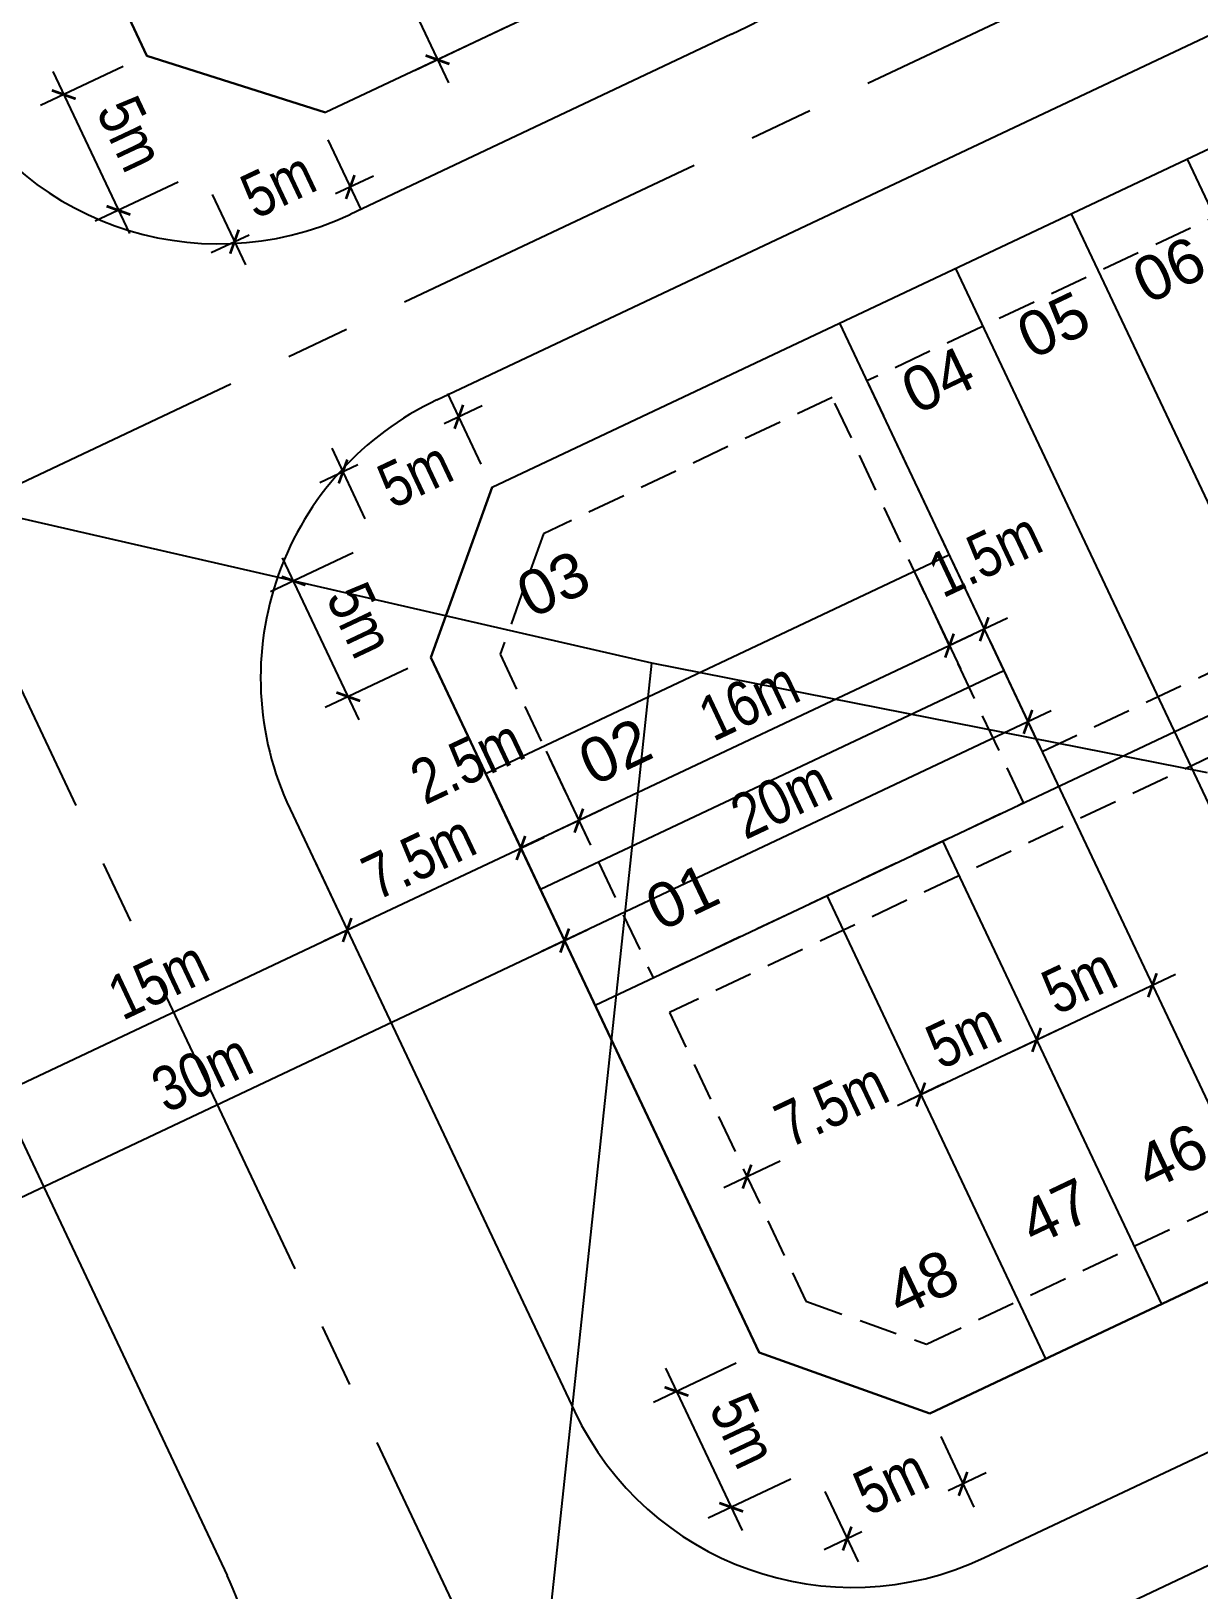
# Model space of a CAD drawing. Extents: x 597165 to 598689, y 1181586 to 1183364.
# Drawn here: x 597639.8 to 597685.4, y 1182768.7 to 1182829.5 of the extents above; entities that cross this region are included whole.
import ezdxf
from ezdxf.enums import TextEntityAlignment as Align

# ---------------------------------------------------------------- set-up
doc = ezdxf.new("R2010")
doc.units = 0
doc.header["$MEASUREMENT"] = 0
doc.linetypes.add('CENTER', pattern=[2, 1.25, -0.25, 0.25, -0.25])
doc.linetypes.add('DASHED', pattern=[0.75, 0.5, -0.25])
doc.layers.get('0').update_dxf_attribs({"linetype": 'CONTINUOUS'})
doc.layers.get('DEFPOINTS').update_dxf_attribs({"color": 8, "linetype": 'CONTINUOUS'})
for name, color, linetype in [('CGXD', 3, 'CONTINUOUS'), ('DIM-T', 7, 'CONTINUOUS'), ('HA-CAY-XANH-KO', 3, 'CONTINUOUS'), ('NEN-HT', 8, 'CONTINUOUS'), ('NET-LENGOAI', 4, 'CONTINUOUS'), ('NET-LETRONG', 5, 'CONTINUOUS'), ('NET-PLO', 2, 'CONTINUOUS'), ('NET-TIM', 2, 'CENTER'), ('TEXT-SOLO', 7, 'CONTINUOUS')]:
    doc.layers.add(name, color=color, linetype=linetype)
doc.styles.add('AVO', font='VHELVEN.TTF')
doc.styles.add('VHEL-C-R', font='VHELVCN.TTF')
doc.dimstyles.new('TL1000', dxfattribs={"dimscale": 0, "dimtxt": 2, "dimasz": 0.7, "dimexe": 1, "dimexo": 1, "dimgap": 0.5, "dimtad": 1, "dimdec": 1, "dimzin": 12, "dimtxsty": 'VHEL-C-R', "dimblk1": 'ARCHTICK', "dimblk2": 'ARCHTICK', "dimsah": 1, "dimcen": -0.09, "dimdle": 1, "dimclrd": 256, "dimclre": 256, "dimclrt": 256, "dimazin": 3, "dimtfac": 0.005, "dimtdec": 1, "dimtix": 1, "dimtmove": 0, "dimatfit": 3, "dimtolj": 1, "dimtzin": 0})

# ---------------------------------------------------------------- blocks, each defined once
blk = doc.blocks.new('_ARCHTICK')
at = {"color": 0, "linetype": 'BYBLOCK', "const_width": 0.15}
blk.add_lwpolyline([(-0.5, -0.5), (0.5, 0.5)], dxfattribs=at)
blk = doc.blocks.new('*D933')
at = {"linetype": 'BYBLOCK'}
for p, q in [((597675.4458689054, 1182788.420645518), (597674.037692117, 1182787.755529012)), ((597666.8558462805, 1182784.363366713), (597669.0572874204, 1182785.403161468))]:
    blk.add_line(p, q, dxfattribs=at)
at = {"layer": 'DEFPOINTS', "color": 0, "linetype": 'BYBLOCK'}
for p in [(597674.541655997, 1182787.993563539), (597674.5416559975, 1182787.993563538), (597667.760059188, 1182784.790448693)]:
    blk.add_point(p, dxfattribs=at)
at = {"linetype": 'BYBLOCK', "xscale": 0.7, "yscale": 0.7, "zscale": 0.7}
for p, rotation in [((597674.5416559975, 1182787.993563538), 25.28251725644243), ((597667.7600591884, 1182784.790448692), 205.2825172564424)]:
    blk.add_blockref('_ARCHTICK', p, dxfattribs=dict(at, rotation=rotation))
at = {"linetype": 'BYBLOCK', "insert": (597671.0575188429, 1182787.616705881), "char_height": 1.75, "attachment_point": 5, "rotation": 25.282517256442432, "style": 'VHEL-C-R'}
blk.add_mtext('\\A1;7.5m', dxfattribs=at)
blk = doc.blocks.new('*D932')
at = {"linetype": 'BYBLOCK'}
blk.add_line((597673.6374430894, 1182787.566481559), (597679.9669334446, 1182790.556055415), dxfattribs=at)
at = {"layer": 'DEFPOINTS', "color": 0, "linetype": 'BYBLOCK'}
for p in [(597679.0627205367, 1182790.128973436), (597679.0627205367, 1182790.128973436), (597674.541655997, 1182787.993563539)]:
    blk.add_point(p, dxfattribs=at)
at = {"linetype": 'BYBLOCK', "xscale": 0.7, "yscale": 0.7, "zscale": 0.7}
for p, rotation in [((597679.0627205367, 1182790.128973436), 25.28251725644243), ((597674.5416559973, 1182787.993563538), 205.2825172564424)]:
    blk.add_blockref('_ARCHTICK', p, dxfattribs=dict(at, rotation=rotation))
at = {"linetype": 'BYBLOCK', "insert": (597676.2069783483, 1182790.321439877), "char_height": 1.75, "attachment_point": 5, "rotation": 25.282517256442432, "style": 'VHEL-C-R'}
blk.add_mtext('\\A1;5m', dxfattribs=at)
blk = doc.blocks.new('*D931')
at = {"linetype": 'BYBLOCK'}
blk.add_line((597678.1585076287, 1182789.701891457), (597684.487997984, 1182792.691465314), dxfattribs=at)
at = {"layer": 'DEFPOINTS', "color": 0, "linetype": 'BYBLOCK'}
for p in [(597683.5837850762, 1182792.264383334), (597683.5837850762, 1182792.264383334), (597679.0627205367, 1182790.128973436)]:
    blk.add_point(p, dxfattribs=at)
at = {"linetype": 'BYBLOCK', "xscale": 0.7, "yscale": 0.7, "zscale": 0.7}
for p, rotation in [((597683.5837850762, 1182792.264383334), 25.28251725644243), ((597679.0627205366, 1182790.128973437), 205.2825172564424)]:
    blk.add_blockref('_ARCHTICK', p, dxfattribs=dict(at, rotation=rotation))
at = {"linetype": 'BYBLOCK', "insert": (597680.7280428875, 1182792.456849774), "char_height": 1.75, "attachment_point": 5, "rotation": 25.282517256442432, "style": 'VHEL-C-R'}
blk.add_mtext('\\A1;5m', dxfattribs=at)
blk = doc.blocks.new('*D715')
at = {"linetype": 'BYBLOCK'}
for p, q in [((597650.8721723785, 1182797.130574229), (597652.5795788108, 1182793.515673555)), ((597637.685090304, 1182787.586574791), (597653.0567097393, 1182794.846968442))]:
    blk.add_line(p, q, dxfattribs=at)
at = {"layer": 'DEFPOINTS', "color": 0, "linetype": 'BYBLOCK'}
for p in [(597650.4450903989, 1182798.034787137), (597652.1524968314, 1182794.419886463), (597636.8818967796, 1182791.628557445)]:
    blk.add_point(p, dxfattribs=at)
at = {"linetype": 'BYBLOCK', "xscale": 0.7, "yscale": 0.7, "zscale": 0.7}
for p, rotation in [((597652.1524968314, 1182794.419886463), 25.28251725313677), ((597638.5893032119, 1182788.013656771), 205.2825172531368)]:
    blk.add_blockref('_ARCHTICK', p, dxfattribs=dict(at, rotation=rotation))
at = {"linetype": 'BYBLOCK', "insert": (597644.775690103, 1182792.476943006), "char_height": 1.75, "attachment_point": 5, "rotation": 25.282517253136767, "style": 'VHEL-C-R'}
blk.add_mtext('\\A1;15m', dxfattribs=at)
blk = doc.blocks.new('*D714')
at = {"linetype": 'BYBLOCK'}
for p, q in [((597657.6537691873, 1182800.333689075), (597659.36117562, 1182796.7187884)), ((597651.2482839236, 1182793.992804483), (597659.8383065485, 1182798.050083288))]:
    blk.add_line(p, q, dxfattribs=at)
at = {"layer": 'DEFPOINTS', "color": 0, "linetype": 'BYBLOCK'}
for p in [(597657.2266872078, 1182801.237901983), (597650.4450903989, 1182798.034787137), (597658.9340936407, 1182797.623001308)]:
    blk.add_point(p, dxfattribs=at)
at = {"linetype": 'BYBLOCK', "xscale": 0.7, "yscale": 0.7, "zscale": 0.7}
for p, rotation in [((597658.9340936407, 1182797.623001308), 25.28251725313677), ((597652.1524968315, 1182794.419886463), 205.2825172531368)]:
    blk.add_blockref('_ARCHTICK', p, dxfattribs=dict(at, rotation=rotation))
at = {"linetype": 'BYBLOCK', "insert": (597654.9480853174, 1182797.281615275), "char_height": 1.75, "attachment_point": 5, "rotation": 25.282517253136767, "style": 'VHEL-C-R'}
blk.add_mtext('\\A1;7.5m', dxfattribs=at)
blk = doc.blocks.new('*D713')
at = {"linetype": 'BYBLOCK'}
for p, q in [((597657.6537691872, 1182800.333689075), (597661.0685820524, 1182793.103887727)), ((597632.6108999271, 1182780.768559271), (597661.5457129807, 1182794.435182614)), ((597630.5273819494, 1182787.521229691), (597633.9421948146, 1182780.291428343))]:
    blk.add_line(p, q, dxfattribs=at)
at = {"layer": 'DEFPOINTS', "color": 0, "linetype": 'BYBLOCK'}
for p in [(597657.2266872077, 1182801.237901983), (597660.6415000728, 1182794.008100635), (597630.1002999699, 1182788.425442599)]:
    blk.add_point(p, dxfattribs=at)
at = {"linetype": 'BYBLOCK', "xscale": 0.7, "yscale": 0.7, "zscale": 0.7}
for p, rotation in [((597660.6415000728, 1182794.008100635), 25.28251725455517), ((597633.515112835, 1182781.195641251), 205.2825172545552)]:
    blk.add_blockref('_ARCHTICK', p, dxfattribs=dict(at, rotation=rotation))
at = {"linetype": 'BYBLOCK', "insert": (597646.4830965353, 1182788.862042332), "char_height": 1.75, "attachment_point": 5, "rotation": 25.282517254555167, "style": 'VHEL-C-R'}
blk.add_mtext('\\A1;30m', dxfattribs=at)
blk = doc.blocks.new('*D712')
at = {"linetype": 'BYBLOCK'}
for p, q in [((597675.7380273463, 1182808.875328661), (597677.4460700979, 1182805.259080782)), ((597674.3817079846, 1182808.234705692), (597676.0897507361, 1182804.618457812)), ((597677.923201026, 1182806.590375669), (597675.6626687566, 1182805.52267072))]:
    blk.add_line(p, q, dxfattribs=at)
at = {"layer": 'DEFPOINTS', "color": 0, "linetype": 'BYBLOCK'}
for p in [(597675.3109453667, 1182809.779541569), (597673.9546260051, 1182809.1389186), (597675.6626687566, 1182805.52267072)]:
    blk.add_point(p, dxfattribs=at)
at = {"linetype": 'BYBLOCK', "xscale": 0.7, "yscale": 0.7, "zscale": 0.7}
for p, rotation in [((597677.0189881183, 1182806.163293689), 25.2825172609113), ((597675.6626687566, 1182805.52267072), 205.2825172609113)]:
    blk.add_blockref('_ARCHTICK', p, dxfattribs=dict(at, rotation=rotation))
at = {"linetype": 'BYBLOCK', "insert": (597677.0472279333, 1182809.090458321), "char_height": 1.75, "attachment_point": 5, "rotation": 25.28251726091129, "style": 'VHEL-C-R'}
blk.add_mtext('\\A1;1.5m', dxfattribs=at)
blk = doc.blocks.new('*D711')
at = {"linetype": 'BYBLOCK'}
for p, q in [((597676.5668816648, 1182805.949752701), (597660.2910493235, 1182798.262277066)), ((597659.9143014571, 1182801.401394022), (597661.6223442109, 1182797.785146138))]:
    blk.add_line(p, q, dxfattribs=at)
at = {"layer": 'DEFPOINTS', "color": 0, "linetype": 'BYBLOCK'}
for p in [(597673.9546260051, 1182809.1389186), (597659.4872194775, 1182802.30560693), (597661.1952622312, 1182798.689359046)]:
    blk.add_point(p, dxfattribs=at)
at = {"linetype": 'BYBLOCK', "xscale": 0.7, "yscale": 0.7, "zscale": 0.7}
for p, rotation in [((597675.6626687569, 1182805.522670721), 25.28251726688293), ((597661.1952622312, 1182798.689359046), 205.2825172668829)]:
    blk.add_blockref('_ARCHTICK', p, dxfattribs=dict(at, rotation=rotation))
at = {"linetype": 'BYBLOCK', "insert": (597667.8337555751, 1182803.366186273), "char_height": 1.75, "attachment_point": 5, "rotation": 25.282517266882923, "style": 'VHEL-C-R'}
blk.add_mtext('\\A1;16m', dxfattribs=at)
blk = doc.blocks.new('*D710')
at = {"linetype": 'BYBLOCK'}
for p, q in [((597657.6537691879, 1182800.333689074), (597659.361811942, 1182796.717441189)), ((597662.0994751392, 1182799.116441026), (597658.9347299623, 1182797.621654097))]:
    blk.add_line(p, q, dxfattribs=at)
at = {"layer": 'DEFPOINTS', "color": 0, "linetype": 'BYBLOCK'}
for p in [(597659.4872194775, 1182802.30560693), (597657.226687208, 1182801.237901981), (597658.9347299623, 1182797.621654097)]:
    blk.add_point(p, dxfattribs=at)
at = {"linetype": 'BYBLOCK', "xscale": 0.7, "yscale": 0.7, "zscale": 0.7}
for p, rotation in [((597661.1952622313, 1182798.689359046), 25.28251726688293), ((597658.9347299623, 1182797.621654097), 205.2825172668829)]:
    blk.add_blockref('_ARCHTICK', p, dxfattribs=dict(at, rotation=rotation))
at = {"linetype": 'BYBLOCK', "insert": (597656.8387119643, 1182801.014133889), "char_height": 1.75, "attachment_point": 5, "rotation": 25.282517266882923, "style": 'VHEL-C-R'}
blk.add_mtext('\\A1;2.5m', dxfattribs=at)
blk = doc.blocks.new('*D709')
at = {"linetype": 'BYBLOCK'}
for p, q in [((597675.7380273463, 1182808.875328661), (597679.1541128475, 1182801.642832902)), ((597679.6312437761, 1182802.974127789), (597659.7385598016, 1182793.578324243)), ((597657.6537691876, 1182800.333689074), (597661.0698546888, 1182793.101193314))]:
    blk.add_line(p, q, dxfattribs=at)
at = {"layer": 'DEFPOINTS', "color": 0, "linetype": 'BYBLOCK'}
for p in [(597675.310945367, 1182809.779541569), (597657.2266872083, 1182801.237901981), (597660.6427727095, 1182794.005406222)]:
    blk.add_point(p, dxfattribs=at)
at = {"linetype": 'BYBLOCK', "xscale": 0.7, "yscale": 0.7, "zscale": 0.7}
for p, rotation in [((597678.7270308682, 1182802.54704581), 25.28251725034448), ((597660.6427727095, 1182794.005406222), 205.2825172503445)]:
    blk.add_blockref('_ARCHTICK', p, dxfattribs=dict(at, rotation=rotation))
at = {"linetype": 'BYBLOCK', "insert": (597669.0896918701, 1182799.536397405), "char_height": 1.75, "attachment_point": 5, "rotation": 25.28251725034447, "style": 'VHEL-C-R'}
blk.add_mtext('\\A1;20m', dxfattribs=at)
blk = doc.blocks.new('*D698')
at = {"linetype": 'BYBLOCK'}
for p, q in [((597651.5428935532, 1182844.180666813), (597647.9260419211, 1182842.472338895)), ((597648.4031728496, 1182843.803633782), (597656.1062800942, 1182827.494706369)), ((597658.391836839, 1182829.680165215), (597654.774985207, 1182827.971837298))]:
    blk.add_line(p, q, dxfattribs=at)
at = {"layer": 'DEFPOINTS', "color": 0, "linetype": 'BYBLOCK'}
for p in [(597652.447106461, 1182844.607748792), (597659.2960497469, 1182830.107247195), (597655.6791981149, 1182828.398919277)]:
    blk.add_point(p, dxfattribs=at)
at = {"linetype": 'BYBLOCK', "xscale": 0.7, "yscale": 0.7, "zscale": 0.7}
for p, rotation in [((597648.830254829, 1182842.899420874), 115.2825172519674), ((597655.6791981149, 1182828.398919277), 295.2825172519674)]:
    blk.add_blockref('_ARCHTICK', p, dxfattribs=dict(at, rotation=rotation))
at = {"linetype": 'BYBLOCK', "insert": (597654.0473764279, 1182835.304041058), "char_height": 1.75, "attachment_point": 5, "rotation": 295.28251725196736, "style": 'VHEL-C-R'}
blk.add_mtext('\\A1;16m', dxfattribs=at)
blk = doc.blocks.new('*D587')
at = {"linetype": 'BYBLOCK'}
for p, q in [((597657.3828683719, 1182812.61459126), (597656.0851037141, 1182815.362203221)), ((597657.4163986016, 1182814.885072293), (597655.935900667, 1182814.185796732)), ((597652.8618038323, 1182810.479181363), (597651.5640391746, 1182813.226793324)), ((597651.0869082462, 1182811.895498437), (597652.5674061808, 1182812.594773998))]:
    blk.add_line(p, q, dxfattribs=at)
at = {"layer": 'DEFPOINTS', "color": 0, "linetype": 'BYBLOCK'}
for p in [(597651.991121154, 1182812.322580416), (597657.8099503512, 1182811.710378353), (597653.2888858118, 1182809.574968455)]:
    blk.add_point(p, dxfattribs=at)
at = {"linetype": 'BYBLOCK', "xscale": 0.7, "yscale": 0.7, "zscale": 0.7}
for p, rotation in [((597656.5121856935, 1182814.457990313), 25.28251725275695), ((597651.991121154, 1182812.322580416), 205.2825172527569)]:
    blk.add_blockref('_ARCHTICK', p, dxfattribs=dict(at, rotation=rotation))
at = {"linetype": 'BYBLOCK', "insert": (597654.8041541243, 1182812.220537426), "char_height": 1.75, "attachment_point": 5, "rotation": 25.282517252756904, "style": 'VHEL-C-R'}
blk.add_mtext('\\A1;5m', dxfattribs=at)
blk = doc.blocks.new('*D586')
at = {"linetype": 'BYBLOCK'}
for p, q in [((597652.3846729042, 1182809.147886476), (597649.1557359404, 1182807.622780189)), ((597652.6224407249, 1182802.624584721), (597649.6328668689, 1182808.954075077)), ((597654.5200828015, 1182804.626821936), (597651.2911458376, 1182803.101715649))]:
    blk.add_line(p, q, dxfattribs=at)
at = {"layer": 'DEFPOINTS', "color": 0, "linetype": 'BYBLOCK'}
for p in [(597653.288885812, 1182809.574968455), (597650.0599488483, 1182808.049862169), (597655.4242957094, 1182805.053903915)]:
    blk.add_point(p, dxfattribs=at)
at = {"linetype": 'BYBLOCK', "xscale": 0.7, "yscale": 0.7, "zscale": 0.7}
for p, rotation in [((597650.0599488483, 1182808.049862169), 115.2825172516175), ((597652.1953587455, 1182803.528797629), 295.2825172516174)]:
    blk.add_blockref('_ARCHTICK', p, dxfattribs=dict(at, rotation=rotation))
at = {"linetype": 'BYBLOCK', "insert": (597652.6791701489, 1182806.522149204), "char_height": 1.75, "attachment_point": 5, "rotation": 295.28251725161743, "style": 'VHEL-C-R'}
blk.add_mtext('\\A1;5m', dxfattribs=at)
blk = doc.blocks.new('*D585')
at = {"linetype": 'BYBLOCK'}
for p, q in [((597651.4037206599, 1182825.273571972), (597652.7014853179, 1182822.52596001)), ((597653.1786162463, 1182823.857254898), (597651.6981183117, 1182823.157979337)), ((597646.8826561198, 1182823.138162075), (597648.1804207778, 1182820.390550113)), ((597646.8491258904, 1182820.867681042), (597648.3296238255, 1182821.566956603))]:
    blk.add_line(p, q, dxfattribs=at)
at = {"layer": 'DEFPOINTS', "color": 0, "linetype": 'BYBLOCK'}
for p in [(597650.9766386806, 1182826.17778488), (597646.4555741404, 1182824.042374982), (597647.7533387983, 1182821.294763021)]:
    blk.add_point(p, dxfattribs=at)
at = {"linetype": 'BYBLOCK', "xscale": 0.7, "yscale": 0.7, "zscale": 0.7}
for p, rotation in [((597652.2744033384, 1182823.430172918), 25.28251725161746), ((597647.7533387983, 1182821.294763021), 205.2825172516175)]:
    blk.add_blockref('_ARCHTICK', p, dxfattribs=dict(at, rotation=rotation))
at = {"linetype": 'BYBLOCK', "insert": (597649.461370368, 1182823.532215909), "char_height": 1.75, "attachment_point": 5, "rotation": 25.28251725161746, "style": 'VHEL-C-R'}
blk.add_mtext('\\A1;5m', dxfattribs=at)
blk = doc.blocks.new('*D584')
at = {"linetype": 'BYBLOCK'}
for p, q in [((597643.4159513355, 1182828.136357543), (597640.18701437, 1182826.611251256)), ((597640.6641452985, 1182827.942546143), (597643.6537191549, 1182821.613055788)), ((597645.551361233, 1182823.615293003), (597642.3224242674, 1182822.090186716))]:
    blk.add_line(p, q, dxfattribs=at)
at = {"layer": 'DEFPOINTS', "color": 0, "linetype": 'BYBLOCK'}
for p in [(597644.3201642433, 1182828.563439523), (597646.4555741409, 1182824.042374983), (597643.2266371755, 1182822.517268696)]:
    blk.add_point(p, dxfattribs=at)
at = {"linetype": 'BYBLOCK', "xscale": 0.7, "yscale": 0.7, "zscale": 0.7}
for p, rotation in [((597641.091227278, 1182827.038333235), 115.2825172551694), ((597643.2266371755, 1182822.517268696), 295.2825172551695)]:
    blk.add_blockref('_ARCHTICK', p, dxfattribs=dict(at, rotation=rotation))
at = {"linetype": 'BYBLOCK', "insert": (597643.7104485803, 1182825.510620271), "char_height": 1.75, "attachment_point": 5, "rotation": 295.2825172551694, "style": 'VHEL-C-R'}
blk.add_mtext('\\A1;5m', dxfattribs=at)
blk = doc.blocks.new('*D581')
at = {"linetype": 'BYBLOCK'}
for p, q in [((597675.3203115081, 1182774.637649127), (597676.6180761659, 1182771.890037166)), ((597677.0952070944, 1182773.221332054), (597675.6147091598, 1182772.522056493)), ((597670.7992469687, 1182772.50223923), (597672.0970116263, 1182769.754627269)), ((597670.765716739, 1182770.231758198), (597672.2462146736, 1182770.931033759))]:
    blk.add_line(p, q, dxfattribs=at)
at = {"layer": 'DEFPOINTS', "color": 0, "linetype": 'BYBLOCK'}
for p in [(597674.8932295288, 1182775.541862035), (597670.3721649892, 1182773.406452138), (597671.6699296469, 1182770.658840177)]:
    blk.add_point(p, dxfattribs=at)
at = {"linetype": 'BYBLOCK', "xscale": 0.7, "yscale": 0.7, "zscale": 0.7}
for p, rotation in [((597676.1909941866, 1182772.794250074), 25.28251725275695), ((597671.6699296469, 1182770.658840177), 205.2825172527569)]:
    blk.add_blockref('_ARCHTICK', p, dxfattribs=dict(at, rotation=rotation))
at = {"linetype": 'BYBLOCK', "insert": (597673.3779612165, 1182772.896293064), "char_height": 1.75, "attachment_point": 5, "rotation": 25.282517252756904, "style": 'VHEL-C-R'}
blk.add_mtext('\\A1;5m', dxfattribs=at)
blk = doc.blocks.new('*D580')
at = {"linetype": 'BYBLOCK'}
for p, q in [((597667.3325421836, 1182777.500434699), (597664.1036052186, 1182775.975328412)), ((597664.5807361471, 1182777.306623299), (597667.5703100036, 1182770.977132943)), ((597669.4679520811, 1182772.979370159), (597666.2390151161, 1182771.454263872))]:
    blk.add_line(p, q, dxfattribs=at)
at = {"layer": 'DEFPOINTS', "color": 0, "linetype": 'BYBLOCK'}
for p in [(597668.2367550915, 1182777.927516678), (597670.372164989, 1182773.406452138), (597667.1432280241, 1182771.881345851)]:
    blk.add_point(p, dxfattribs=at)
at = {"linetype": 'BYBLOCK', "xscale": 0.7, "yscale": 0.7, "zscale": 0.7}
for p, rotation in [((597665.0078181266, 1182776.402410391), 115.2825172551694), ((597667.1432280241, 1182771.881345851), 295.2825172551695)]:
    blk.add_blockref('_ARCHTICK', p, dxfattribs=dict(at, rotation=rotation))
at = {"linetype": 'BYBLOCK', "insert": (597667.6270394281, 1182774.874697427), "char_height": 1.75, "attachment_point": 5, "rotation": 295.2825172551694, "style": 'VHEL-C-R'}
blk.add_mtext('\\A1;5m', dxfattribs=at)

msp = doc.modelspace()

# ---------------------------------------------------------------- hatches: boundary and pattern name
at = {"layer": 'HA-CAY-XANH-KO'}
h = msp.add_hatch(dxfattribs=at)
h.set_pattern_fill('AR-SAND', color=256, scale=2, angle=359.7658226322899, style=0)
h.set_pattern_definition([(37.26582263228989, (0, 0), (-0.1102352101935084, 3.854130277823207), [0, -3.04, 0, -3.4, 0, -3.25]), (7.26582263228984, (0, 0), (3.562592941813583, 5.629778284350107), [0, -1.64, 0, -2.74, 0, -1.05]), (327.2658226322899, (-2.459979452968724, 0.01005440061342174), (6.228277960918538, -0.01413794668365359), [0, -1, 0, -3.6, 0, -4.7]), (317.2658226322899, (-2.459979452968724, 0.01005440061342174), (6.019377383747105, 1.730763459295882), [0, -0.5, 0, -2.36, 0, -2.7])])
edge = h.paths.add_edge_path()
edge.add_arc((597689.0119593218, 1182746.82058997), 4, 205.2825172552303, 295.2825172524871)
edge.add_line((597690.7202872395, 1182743.203738338), (597884.2218495347, 1182834.599281936))
edge.add_arc((597882.5135216169, 1182838.216133568), 4, 295.282517252422, 385.282517252759)
edge.add_line((597886.1303732486, 1182839.924461485), (597881.0053894954, 1182850.775016381))
edge.add_arc((597877.3885378636, 1182849.066688463), 4, 25.28251725250812, 115.282517252295)
edge.add_line((597875.680209946, 1182852.683540095), (597682.17864765, 1182761.287996497))
edge.add_arc((597683.8869755677, 1182757.671144866), 4, 115.2825172523164, 205.2825172565519)
edge.add_line((597680.270123936, 1182755.962816948), (597682.8326158143, 1182750.537539498))
edge.add_line((597682.8326158143, 1182750.537539498), (597685.3951076901, 1182745.112262052))

# ---------------------------------------------------------------- linework, layer by layer
at = {"layer": 'CGXD', "linetype": 'DASHED', "ltscale": 3}
for points in [[(597776.477048191, 1182847.299982036), (597771.1536993383, 1182858.570513168), (597766.4468611247, 1182860.257425742), (597672.4408489184, 1182815.856075773), (597679.2741605898, 1182801.388669247)], [(597781.3947304068, 1182828.609973966), (597783.081642982, 1182833.316812179), (597777.7582941292, 1182844.587343311), (597664.7316806393, 1182791.202095884), (597670.0550294911, 1182779.931564752), (597674.761867705, 1182778.244652176)], [(597671.0845295567, 1182815.215452804), (597659.8139984237, 1182809.892103952), (597658.1270858487, 1182805.185265739), (597664.09105767, 1182792.558415245), (597678.5584641971, 1182799.391726916)]]:
    msp.add_lwpolyline(points, close=True, dxfattribs=at)
at = {"layer": 'NEN-HT', "linetype": 'CONTINUOUS'}
for p, q in [((597664.05, 1182804.84), (597624.08, 1182814.01)), ((597651.33, 1182685.78), (597664.05, 1182804.84)), ((597685.74, 1182800.56), (597664.05, 1182804.84))]:
    msp.add_line(p, q, dxfattribs=at)
at = {"layer": 'NET-LENGOAI', "ltscale": 20}
for p, q in [((597655.6495159792, 1182815.113688995), (597764.6071713832, 1182866.577067515)), ((597667.1527134943, 1182829.394405684), (597652.2641120878, 1182822.36215332)), ((597677.0036149513, 1182769.9030436), (597785.9612703561, 1182821.36642212)), ((597649.9239448374, 1182799.138150346), (597661.0280763033, 1182775.628614741)), ((597636.3607512177, 1182792.731920655), (597647.4648826832, 1182769.22238505))]:
    msp.add_line(p, q, dxfattribs=at)
for centre, radius, start, end in [((597654.3402541125, 1182856.520792922), 30, 295.2825172505046, 335.5524836841522), ((597647.1391283348, 1182833.212708215), 12, 205.2825172521012, 295.2825172515497), ((597660.7744997323, 1182804.2631341), 12, 115.2825172522376, 205.2825172542354), ((597671.8786311982, 1182780.753598495), 12, 205.2825172546515, 295.2825172525012), ((597636.6143277884, 1182764.097401297), 12, 295.2825172512631, 25.28251725449952)]:
    msp.add_arc(centre, radius, start, end, dxfattribs=at)
at = {"layer": 'NET-LETRONG'}
for p, q in [((597657.8099503508, 1182811.710378352), (597766.3154993006, 1182862.960215883)), ((597644.3292652935, 1182828.553261998), (597640.1450989185, 1182837.483765682)), ((597640.1450989584, 1182837.483765596), (597644.3292652934, 1182828.553261998)), ((597670.9417356192, 1182835.60779085), (597651.3070747317, 1182826.333857948)), ((597644.3292652934, 1182828.553261998), (597651.3070747319, 1182826.333857949)), ((597651.3070747321, 1182826.333857949), (597644.3292652935, 1182828.553261998)), ((597674.8932295295, 1182775.541862036), (597783.39877848, 1182826.791699567)), ((597783.39877848, 1182826.791699567), (597674.8932295293, 1182775.541862036)), ((597657.8099503508, 1182811.710378352), (597655.4242957084, 1182805.053903915)), ((597655.4242957085, 1182805.053903915), (597657.809950351, 1182811.710378352)), ((597655.4242957084, 1182805.053903915), (597668.2367550924, 1182777.927516678)), ((597668.236755092, 1182777.927516679), (597655.4242957085, 1182805.053903915)), ((597668.2367550924, 1182777.927516678), (597674.8932295295, 1182775.541862036)), ((597674.8932295293, 1182775.541862036), (597668.236755092, 1182777.927516679))]:
    msp.add_line(p, q, dxfattribs=at)
at = {"layer": 'NET-PLO'}
for p, q in [((597661.8305254005, 1182791.490710297), (597779.37820343, 1182847.011367622)), ((597684.9363375884, 1182824.522837735), (597702.0196167672, 1182788.354321418)), ((597680.4152730487, 1182822.387427837), (597697.4985522276, 1182786.218911521)), ((597675.8942085091, 1182820.25201794), (597692.977487688, 1182784.083501624)), ((597671.3731439696, 1182818.116608043), (597688.4564231484, 1182781.948091727)), ((597657.5597056061, 1182800.532839376), (597675.643963764, 1182809.074478965)), ((597659.6951155033, 1182796.011774837), (597677.7793736614, 1182804.553414425)), ((597675.3937190191, 1182797.896939988), (597683.9353586088, 1182779.81268183)), ((597670.8726544795, 1182795.761530091), (597679.4142940694, 1182777.677271932))]:
    msp.add_line(p, q, dxfattribs=at)
at = {"layer": 'NET-TIM', "ltscale": 10}
for p, q in [((597295.4489936116, 1182585.261681515), (598110.7818372771, 1182970.36342216)), ((597636.3090363563, 1182810.402442027), (597951.517370567, 1182959.28308521)), ((597619.1408586291, 1182846.750704545), (597674.7464145059, 1182729.023280319))]:
    msp.add_line(p, q, dxfattribs=at)

# ---------------------------------------------------------------- texts
at = {"layer": 'TEXT-SOLO', "color": 3, "style": 'AVO'}
for s, p in [('06', (597684.6073572797, 1182819.416668148)), ('05', (597680.0950582527, 1182817.262797797)), ('04', (597675.5827592256, 1182815.108927445)), ('03', (597660.5694866732, 1182807.149748927)), ('02', (597662.9850874834, 1182800.607049806)), ('01', (597665.6048486811, 1182794.933803946)), ('46', (597684.6970567034, 1182784.794992265)), ('47', (597680.1847576763, 1182782.641121913)), ('48', (597674.969733346, 1182779.862510814))]:
    msp.add_text(s, height=1.75, rotation=25.5166946177182, dxfattribs=at).set_placement(p, align=Align.CENTER)

# ---------------------------------------------------------------- dimensions: what is measured, and where the dimension line sits
at = {"layer": 'DIM-T'}
for base, p1, p2, angle, override, picture, middle, dimtype in [((597655.6791981149, 1182828.398919277), (597652.447106461, 1182844.607748792), (597659.296049747, 1182830.107247195), 295.28251725267796, {"dimscale": 1, "dimtxt": 1.75, "dimpost": 'm'}, '*D698', (597654.0473764279, 1182835.304041058), 161), ((597643.2266371755, 1182822.517268696), (597644.3201642433, 1182828.563439523), (597646.4555741408, 1182824.042374983), 295.28251725289044, {"dimscale": 1, "dimtxt": 1.75, "dimpost": 'm'}, '*D584', (597643.7104485803, 1182825.510620271), 161), ((597647.7533387983, 1182821.294763021), (597650.9766386804, 1182826.17778488), (597646.4555741405, 1182824.042374982), 205.2825172588549, {"dimscale": 1, "dimtxt": 1.75, "dimpost": 'm'}, '*D585', (597649.461370368, 1182823.532215909), 161), ((597651.991121154, 1182812.322580416), (597657.8099503515, 1182811.710378352), (597653.2888858118, 1182809.574968455), 205.28251725275695, {"dimscale": 1, "dimtxt": 1.75, "dimpost": 'm'}, '*D587', (597654.8041541243, 1182812.220537426), 161), ((597675.6626687566, 1182805.52267072), (597675.3109453667, 1182809.779541569), (597673.9546260051, 1182809.1389186), 205.2825172528697, {"dimscale": 1, "dimtxt": 1.75, "dimpost": 'm'}, '*D712', (597677.0472279333, 1182809.090458321), 161), ((597650.0599488483, 1182808.049862169), (597655.4242957092, 1182805.053903915), (597653.288885812, 1182809.574968455), 115.28251725161748, {"dimscale": 1, "dimtxt": 1.75, "dimpost": 'm'}, '*D586', (597652.6791701489, 1182806.522149204), 161), ((597658.9347299623, 1182797.621654097), (597659.4872194775, 1182802.30560693), (597657.226687208, 1182801.237901981), 25.28251726688293, {"dimscale": 1, "dimtxt": 1.75, "dimpost": 'm', "dimse1": 1}, '*D710', (597656.8387119643, 1182801.014133889), 160), ((597667.1432280241, 1182771.881345851), (597668.2367550917, 1182777.927516678), (597670.3721649891, 1182773.406452138), 295.28251725289044, {"dimscale": 1, "dimtxt": 1.75, "dimpost": 'm'}, '*D580', (597667.6270394281, 1182774.874697427), 161), ((597671.6699296469, 1182770.658840177), (597674.8932295288, 1182775.541862035), (597670.3721649891, 1182773.406452138), 205.28251725034445, {"dimscale": 1, "dimtxt": 1.75, "dimpost": 'm'}, '*D581', (597673.3779612165, 1182772.896293064), 161)]:
    dim = msp.add_linear_dim(base=base, p1=p1, p2=p2, angle=angle, dimstyle='TL1000', override=override, dxfattribs=at)
    dim.commit()
    dim.dimension.update_dxf_attribs({"geometry": picture, "text_midpoint": middle, "dimtype": dimtype})
for p1, p2, distance, picture, middle in [((597675.310945367, 1182809.779541569), (597657.2266872083, 1182801.237901981), 7.998664579431173, '*D709', (597669.0896918701, 1182799.536397405)), ((597630.10029997, 1182788.425442599), (597657.2266872078, 1182801.237901983), -7.995684738461556, '*D713', (597646.4830965353, 1182788.862042332))]:
    dim = msp.add_aligned_dim(p1=p1, p2=p2, distance=distance, dimstyle='TL1000', override={"dimscale": 1, "dimtxt": 1.75, "dimpost": 'm'}, dxfattribs=at)
    dim.commit()
    dim.dimension.update_dxf_attribs({"geometry": picture, "text_midpoint": middle})
for base, p1, p2, angle, picture, middle in [((597661.1952622312, 1182798.689359046), (597673.9546260051, 1182809.1389186), (597659.4872194775, 1182802.30560693), 25.28251726688293, '*D711', (597667.8337555751, 1182803.366186273)), ((597658.9340936407, 1182797.623001308), (597650.4450903989, 1182798.034787137), (597657.2266872078, 1182801.237901983), 25.28251725313677, '*D714', (597654.9480853174, 1182797.281615275)), ((597652.1524968314, 1182794.419886463), (597636.8818967796, 1182791.628557445), (597650.4450903989, 1182798.034787137), 25.28251725313677, '*D715', (597644.775690103, 1182792.476943006))]:
    dim = msp.add_linear_dim(base=base, p1=p1, p2=p2, angle=angle, dimstyle='TL1000', override={"dimscale": 1, "dimtxt": 1.75, "dimpost": 'm', "dimse1": 1}, dxfattribs=at)
    dim.commit()
    dim.dimension.update_dxf_attribs({"geometry": picture, "text_midpoint": middle})
at = {"layer": 'DIM-T', "color": 1}
for base, p1, p2, picture, middle in [((597683.5837850762, 1182792.264383334), (597679.0627205367, 1182790.128973436), (597683.5837850763, 1182792.264383334), '*D931', (597680.7280428875, 1182792.456849774)), ((597679.0627205367, 1182790.128973436), (597674.541655997, 1182787.993563539), (597679.0627205367, 1182790.128973436), '*D932', (597676.2069783483, 1182790.321439877))]:
    dim = msp.add_linear_dim(base=base, p1=p1, p2=p2, angle=205.2825172564424, dimstyle='TL1000', override={"dimscale": 1, "dimtxt": 1.75, "dimdsep": 46, "dimpost": 'm'}, dxfattribs=at)
    dim.commit()
    dim.dimension.update_dxf_attribs({"geometry": picture, "text_midpoint": middle})
dim = msp.add_linear_dim(base=(597674.5416559975, 1182787.993563538), p1=(597667.7600591881, 1182784.790448693), p2=(597674.541655997, 1182787.993563539), angle=205.2825172564424, dimstyle='TL1000', override={"dimscale": 1, "dimtxt": 1.75, "dimdsep": 46, "dimpost": 'm'}, dxfattribs=at)
dim.commit()
dim.dimension.update_dxf_attribs({"geometry": '*D933', "text_midpoint": (597671.0575188429, 1182787.616705881), "dimtype": 160})

doc.saveas('drawing.dxf')
